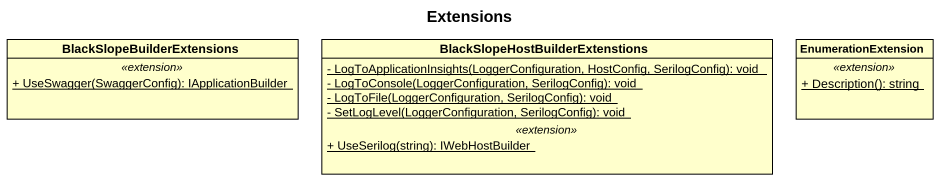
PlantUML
@startuml
title Extensions
hide circle
hide empty members
skinparam classAttributeIconSize 0
class BlackSlopeBuilderExtensions {
  .. <<extension>> ..
  {static} + UseSwagger(SwaggerConfig): IApplicationBuilder
}
class "BlackSlopeHostBuilderExtenstions" as BlackSlopeHostBuilderExtenst {
  {static} - LogToApplicationInsights(LoggerConfiguration, HostConfig, SerilogConfig): void
  {static} - LogToConsole(LoggerConfiguration, SerilogConfig): void
  {static} - LogToFile(LoggerConfiguration, SerilogConfig): void
  {static} - SetLogLevel(LoggerConfiguration, SerilogConfig): void
  .. <<extension>> ..
  {static} + UseSerilog(string): IWebHostBuilder
}
class EnumerationExtension {
  .. <<extension>> ..
  {static} + Description(): string
}
@enduml
